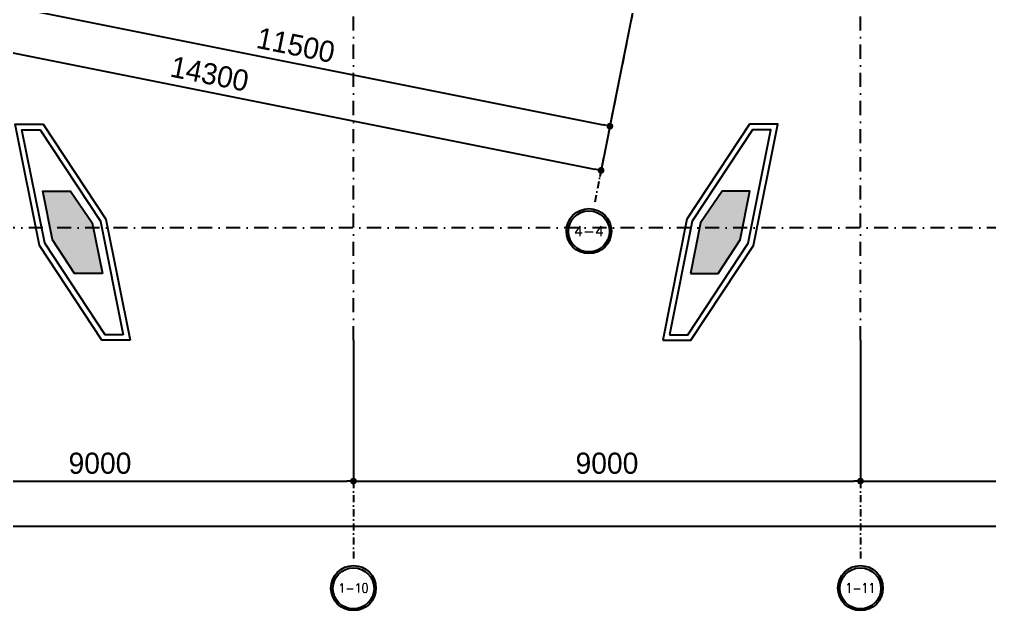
# Model space of a CAD drawing. Extents: x -354516 to 794396, y -401250 to -150594.
# Drawn here: x 7570 to 24793, y -401250 to -390751 of the extents above; entities that cross this region are included whole.
import ezdxf
from ezdxf.enums import TextEntityAlignment as Align

# ---------------------------------------------------------------- set-up
doc = ezdxf.new("R2010")
doc.units = 0
doc.header["$LTSCALE"] = 1000
doc.header["$MEASUREMENT"] = 0
doc.linetypes.add('DASHDOT2', pattern=[0.5, 0.25, -0.125, 0, -0.125])
doc.linetypes.add('DOTE', pattern=[2.4200000000000004, 2, -0.2, 0.02, -0.2])
for name, color, linetype in [('5', 5, 'Continuous'), ('A-轴线1', 1, 'DOTE'), ('AXIS', 35, 'Continuous'), ('AXIS_TEXT', 7, 'Continuous'), ('P-完成面', 4, 'Continuous'), ('WALL', 2, 'Continuous'), ('墙体', 7, 'Continuous')]:
    doc.layers.add(name, color=color, linetype=linetype)
doc.styles.add('_TCH_AXIS', font='COMPLEX', dxfattribs={"bigfont": 'GBCBIG'})
doc.styles.add('COMPLEX', font='COMPLEX')
doc.styles.add('Word-n', font='stylu.ttf')
doc.dimstyles.new('1-150', dxfattribs={"dimscale": 150, "dimtxt": 2.5, "dimasz": 0.8, "dimexe": 0.8, "dimexo": 0, "dimgap": 0.8, "dimtad": 1, "dimdec": 0, "dimzin": 0, "dimdsep": 46, "dimtxsty": 'Word-n', "dimblk": 'DOT', "dimcen": 0, "dimclrd": 137, "dimclre": 137, "dimclrt": 35, "dimadec": 4, "dimazin": 0, "dimtfac": 1, "dimtdec": 0, "dimtofl": 0, "dimtmove": 2, "dimatfit": 3, "dimldrblk": 'A', "dimfxl": 0, "dimtolj": 1, "dimtzin": 0, "dimarcsym": 0})

# ---------------------------------------------------------------- blocks, each defined once
blk = doc.blocks.new('_AXISO')
blk.add_circle((0, 0), 0.5)
at = {"layer": 'AXIS_TEXT', "style": 'COMPLEX', "width": 1.041666666666666}
blk.add_attdef('A', text='', height=0.56, dxfattribs=at).set_placement((-0.25, -0.28), (0.25, -0.28), align=Align.FIT)
blk = doc.blocks.new('_Dot')
at = {"color": 0, "linetype": 'ByBlock', "lineweight": -2}
blk.add_line((-0.5, 0), (-1, 0), dxfattribs=at)
at = {"color": 0, "linetype": 'ByBlock', "const_width": 0.5}
blk.add_lwpolyline([(-0.25, 0, 1), (0.25, 0, 1)], format="xyb", close=True, dxfattribs=at)
blk = doc.blocks.new('*D210')
at = {"layer": 'Defpoints', "color": 0}
for p in [(-4563.616493283392, -11413.45929482812), (97436.38350671656, -11413.45929482812), (97436.38350671656, -14713.45929482812)]:
    blk.add_point(p, dxfattribs=at)
at = {"layer": '墙体', "color": 137, "lineweight": -2}
for p, q in [((-4563.616493283392, -11413.45929482812), (-4563.616493283392, -14833.45929482812)), ((97436.38350671656, -11413.45929482812), (97436.38350671656, -14833.45929482812)), ((-4443.616493283392, -14713.45929482812), (97316.38350671656, -14713.45929482812))]:
    blk.add_line(p, q, dxfattribs=at)
at = {"layer": '墙体', "color": 137, "lineweight": -2, "xscale": 120, "yscale": 120, "zscale": 120, "rotation": 180}
blk.add_blockref('_Dot', (-4563.616493283392, -14713.45929482812), dxfattribs=at)
at = {"layer": '墙体', "color": 137, "lineweight": -2, "xscale": 120, "yscale": 120, "zscale": 120}
blk.add_blockref('_Dot', (97436.38350671656, -14713.45929482812), dxfattribs=at)
at = {"layer": '墙体', "color": 35, "insert": (46436.38350671659, -14399.23345295403), "char_height": 375, "attachment_point": 5, "style": 'Word-n'}
blk.add_mtext('\\A1;102000', dxfattribs=at)
blk = doc.blocks.new('A')
at = {"color": 134}
for p, q in [((-1.435067392276323, 1.147654099946521), (-1.089590771724032, 1.437450103912849)), ((-1.089590771724032, 1.437450103912849), (0, 0)), ((-0.3688396396728422, 3.638e-12), (-2.127066897330223, 0)), ((-1.435067392276323, 1.147654099946521), (-0.3688396396728422, 0)), ((-1.435067392276323, -1.147654099946521), (-0.3688396396728422, 0)), ((-1.089590771724032, -1.437450103912849), (0, 0)), ((-1.435067392276323, -1.147654099946521), (-1.089590771724032, -1.437450103912849))]:
    blk.add_line(p, q, dxfattribs=at)
for points in [[(-1.435067392276323, 1.147654099946521), (-1.089590771724032, 1.437450103912849), (-0.3688396396728422, 0), (0, 0)], [(-1.435067392276323, -1.147654099946521), (-1.089590771724032, -1.437450103912849), (-0.3688396396728422, 0), (0, 0)]]:
    blk.add_solid(points, dxfattribs=at)
blk = doc.blocks.new('*D217')
at = {"layer": 'Defpoints', "color": 0}
for p in [(46436.38350671661, -11413.45929482812), (55436.38350671661, -11413.45929482812), (55436.38350671661, -13913.45929482812)]:
    blk.add_point(p, dxfattribs=at)
at = {"layer": '墙体', "color": 137, "lineweight": -2}
for p, q in [((46436.38350671661, -11413.45929482812), (46436.38350671661, -14033.45929482812)), ((55436.38350671661, -11413.45929482812), (55436.38350671661, -14033.45929482812)), ((46556.38350671661, -13913.45929482812), (55316.38350671661, -13913.45929482812))]:
    blk.add_line(p, q, dxfattribs=at)
at = {"layer": '墙体', "color": 137, "lineweight": -2, "xscale": 120, "yscale": 120, "zscale": 120, "rotation": 180}
blk.add_blockref('_Dot', (46436.38350671661, -13913.45929482812), dxfattribs=at)
at = {"layer": '墙体', "color": 137, "lineweight": -2, "xscale": 120, "yscale": 120, "zscale": 120}
blk.add_blockref('_Dot', (55436.38350671661, -13913.45929482812), dxfattribs=at)
at = {"layer": '墙体', "color": 35, "insert": (50936.38350671661, -13598.40988047966), "char_height": 375, "attachment_point": 5, "style": 'Word-n'}
blk.add_mtext('\\A1;9000', dxfattribs=at)
blk = doc.blocks.new('*D218')
at = {"layer": 'Defpoints', "color": 0}
for p in [(55436.38350671661, -11413.45929482812), (64436.38350671661, -11413.45929482812), (64436.38350671661, -13913.45929482812)]:
    blk.add_point(p, dxfattribs=at)
at = {"layer": '墙体', "color": 137, "lineweight": -2}
for p, q in [((55436.38350671661, -11413.45929482812), (55436.38350671661, -14033.45929482812)), ((64436.38350671661, -11413.45929482812), (64436.38350671661, -14033.45929482812)), ((55556.38350671661, -13913.45929482812), (64316.38350671661, -13913.45929482812))]:
    blk.add_line(p, q, dxfattribs=at)
at = {"layer": '墙体', "color": 137, "lineweight": -2, "xscale": 120, "yscale": 120, "zscale": 120, "rotation": 180}
blk.add_blockref('_Dot', (55436.38350671661, -13913.45929482812), dxfattribs=at)
at = {"layer": '墙体', "color": 137, "lineweight": -2, "xscale": 120, "yscale": 120, "zscale": 120}
blk.add_blockref('_Dot', (64436.38350671661, -13913.45929482812), dxfattribs=at)
at = {"layer": '墙体', "color": 35, "insert": (59936.38350671661, -13598.40988047966), "char_height": 375, "attachment_point": 5, "style": 'Word-n'}
blk.add_mtext('\\A1;9000', dxfattribs=at)
blk = doc.blocks.new('*D219')
at = {"layer": 'Defpoints', "color": 0}
for p in [(64436.38350671661, -11413.45929482812), (73436.38350671661, -11413.45929482812), (73436.38350671661, -13913.45929482812)]:
    blk.add_point(p, dxfattribs=at)
at = {"layer": '墙体', "color": 137, "lineweight": -2}
for p, q in [((64436.38350671661, -11413.45929482812), (64436.38350671661, -14033.45929482812)), ((73436.38350671661, -11413.45929482812), (73436.38350671661, -14033.45929482812)), ((64556.38350671661, -13913.45929482812), (73316.38350671661, -13913.45929482812))]:
    blk.add_line(p, q, dxfattribs=at)
at = {"layer": '墙体', "color": 137, "lineweight": -2, "xscale": 120, "yscale": 120, "zscale": 120, "rotation": 180}
blk.add_blockref('_Dot', (64436.38350671661, -13913.45929482812), dxfattribs=at)
at = {"layer": '墙体', "color": 137, "lineweight": -2, "xscale": 120, "yscale": 120, "zscale": 120}
blk.add_blockref('_Dot', (73436.38350671661, -13913.45929482812), dxfattribs=at)
at = {"layer": '墙体', "color": 35, "insert": (68936.38350671661, -13598.40988047966), "char_height": 375, "attachment_point": 5, "style": 'Word-n'}
blk.add_mtext('\\A1;9000', dxfattribs=at)
blk = doc.blocks.new('*D180')
at = {"layer": 'Defpoints', "color": 0}
for p in [(46456.91773133926, -2355.201321900878), (60479.2168965198, -5159.661154936985), (59832.0336505638, -8395.577384717013)]:
    blk.add_point(p, dxfattribs=at)
at = {"layer": '墙体', "color": 137, "lineweight": -2}
for p, q in [((46456.91773133926, -2355.201321900878), (45786.20054916668, -5708.787232763822)), ((60479.2168965198, -5159.661154936985), (59808.49971434721, -8513.247065799924)), ((45927.40416646617, -5614.651487897492), (59714.36396948089, -8372.043448500432))]:
    blk.add_line(p, q, dxfattribs=at)
at = {"layer": '墙体', "color": 137, "lineweight": -2, "xscale": 120, "yscale": 120, "zscale": 120}
for p, rotation in [((45809.73448538326, -5591.117551680911), 168.6900675259798), ((59832.0336505638, -8395.577384717013), 348.6900675259798)]:
    blk.add_blockref('_Dot', p, dxfattribs=dict(at, rotation=rotation))
at = {"layer": '墙体', "color": 35, "insert": (52883.10105042825, -6682.262555925368), "char_height": 375, "attachment_point": 5, "rotation": 348.6900675259798, "style": 'Word-n'}
blk.add_mtext('\\A1;14300', dxfattribs=at)
blk = doc.blocks.new('*D182')
at = {"layer": 'Defpoints', "color": 0}
for p in [(49202.54362327384, -2904.326500287793), (60479.21689651982, -5159.661154936989), (59988.92655867436, -7611.112844164285)]:
    blk.add_point(p, dxfattribs=at)
at = {"layer": '墙体', "color": 137, "lineweight": -2}
for p, q in [((49202.54362327384, -2904.326500287793), (48688.71934921179, -5473.447870598002)), ((60479.21689651982, -5159.661154936989), (59965.39262245778, -7728.782525247196)), ((48829.92296651129, -5379.312125731674), (59871.25687759145, -7587.578907947702))]:
    blk.add_line(p, q, dxfattribs=at)
at = {"layer": '墙体', "color": 137, "lineweight": -2, "xscale": 120, "yscale": 120, "zscale": 120}
for p, rotation in [((48712.25328542838, -5355.778189515091), 168.6900675259798), ((59988.92655867436, -7611.112844164285), 348.6900675259798)]:
    blk.add_blockref('_Dot', p, dxfattribs=dict(at, rotation=rotation))
at = {"layer": '墙体', "color": 35, "insert": (54412.7530658892, -6172.629797650563), "char_height": 375, "attachment_point": 5, "rotation": 348.6900675259798, "style": 'Word-n'}
blk.add_mtext('\\A1;11500', dxfattribs=at)
blk = doc.blocks.new('GRID')
at = {"layer": '5', "color": 250, "ltscale": 2}
for centre in [(59616.31039911159, -9480.100499443084), (55436.38350671677, -15819.34276685426), (64436.38350671677, -15819.34276685426)]:
    blk.add_circle(centre, 364.5577883781389, dxfattribs=at)
at = {"layer": '墙体', "color": 250, "linetype": 'DASHDOT2', "lineweight": -3}
for p, q in [((55436.38350671661, -11413.45929482812), (55436.38350671661, 30586.54070517188)), ((64436.38350671661, -11413.45929482812), (64436.38350671661, 30586.54070517188)), ((107436.3835067166, -9413.45929482812), (-19063.61649328339, -9413.45929482812))]:
    blk.add_line(p, q, dxfattribs=at)
at = {"layer": '墙体', "color": 35, "linetype": 'DASHDOT2', "ltscale": 0.5}
for p, q in [((60479.22139371943, -5159.6620543769), (59694.7568531667, -9081.98475714058)), ((55436.38350671661, -11413.45929482812), (55436.38350671661, -15413.45929482812)), ((64436.38350671661, -11413.45929482812), (64436.38350671661, -15413.45929482812))]:
    blk.add_line(p, q, dxfattribs=at)
at = {"layer": 'AXIS'}
ref = blk.add_blockref('_AXISO', (59616.31039911143, -9474.21702741695), dxfattribs=dict(at, xscale=800, yscale=800, zscale=800))
ref.add_attrib('A', '4-4', dxfattribs={"layer": 'AXIS_TEXT', "height": 177.0875489694292, "style": '_TCH_AXIS'}).set_placement((59350.67907565728, -9562.760801901664), (59881.94172256557, -9562.760801901664), align=Align.FIT)
ref = blk.add_blockref('_AXISO', (55436.38350671661, -15813.45929482812), dxfattribs=dict(at, xscale=800, yscale=800, zscale=800))
ref.add_attrib('A', '1-10', dxfattribs={"layer": 'AXIS_TEXT', "height": 160.9148159171534, "style": '_TCH_AXIS'}).set_placement((55168.19214685469, -15893.9167027867), (55704.57486657853, -15893.9167027867), align=Align.FIT)
ref = blk.add_blockref('_AXISO', (64436.38350671661, -15813.45929482812), dxfattribs=dict(at, xscale=800, yscale=800, zscale=800))
ref.add_attrib('A', '1-11', dxfattribs={"layer": 'AXIS_TEXT', "height": 172.1610705266624, "style": '_TCH_AXIS'}).set_placement((64169.94375471106, -15899.53983009145), (64702.82325872216, -15899.53983009145), align=Align.FIT)
at = {"layer": '墙体', "color": 137}
for p1, p2, distance, picture, middle in [((46456.91773133926, -2355.20132190088), (60479.21689651979, -5159.661154936984), -3299.9999999999914, '*D180', (52883.10105042825, -6682.262555925368)), ((49202.54362327384, -2904.326500287793), (60479.21689651981, -5159.661154936988), -2499.999999999995, '*D182', (54412.7530658892, -6172.629797650563)), ((-4563.616493283392, -11413.45929482812), (97436.38350671656, -11413.45929482812), -3300.0000000000005, '*D210', (46436.38350671659, -14399.23345295403)), ((46436.38350671661, -11413.45929482812), (55436.38350671661, -11413.45929482812), -2500, '*D217', (50936.38350671661, -13598.40988047966)), ((55436.38350671661, -11413.45929482812), (64436.38350671661, -11413.45929482812), -2500, '*D218', (59936.38350671661, -13598.40988047966)), ((64436.38350671661, -11413.45929482812), (73436.38350671661, -11413.45929482812), -2500, '*D219', (68936.38350671661, -13598.40988047966))]:
    dim = blk.add_aligned_dim(p1=p1, p2=p2, distance=distance, dimstyle='1-150', dxfattribs=at)
    dim.commit()
    dim.dimension.update_dxf_attribs({"geometry": picture, "text_midpoint": middle})

msp = doc.modelspace()

# ---------------------------------------------------------------- hatches: boundary and pattern name
at = {"layer": 'WALL'}
h = msp.add_hatch(color=250, dxfattribs=at)
h.dxf.hatch_style = 1
h.paths.add_polyline_path([(-29950.66717451811, -393798.6084399223), (-30442.08965487613, -393798.6084399223), (-30827.9653611192, -394364.0463347293), (-31007.34261023056, -395261.1499238014), (-30513.43032012981, -395261.1499238014), (-30123.85102552176, -394664.3841423988)])
h.paths.add_polyline_path([(-19661.49704533727, -394364.0461168147), (-20047.37275158034, -393798.6082220078), (-20538.79523193836, -393798.6082220078), (-20365.61138093472, -394664.3839244843), (-19976.03208632665, -395261.1497058868), (-19482.11979622591, -395261.1497058868)])
h.paths.add_polyline_path([(-7986.249183952808, -393798.6083307266), (-8477.671664310834, -393798.6083307266), (-8863.5473705539, -394364.0462255336), (-9042.924619665268, -395261.1498146057), (-8549.012329564513, -395261.1498146057), (-8159.433034956452, -394664.3840332031)])
h.paths.add_polyline_path([(8863.538110912741, -394364.0461168147), (8477.662404669667, -393798.6082220078), (7986.239924311631, -393798.6082220078), (8159.423775315292, -394664.3839244843), (8549.00306992334, -395261.1497058868), (9042.915360024097, -395261.1497058868)])
h.paths.add_polyline_path([(20538.78597217798, -393798.6083316803), (20047.36349181995, -393798.6083316803), (19661.48778557689, -394364.0462264873), (19482.11053646552, -395261.1498155594), (19976.02282656627, -395261.1498155594), (20365.60212117433, -394664.3840341568)])
h.paths.add_polyline_path([(30827.95607972235, -394364.0461168147), (30442.08037347927, -393798.6082220078), (29950.65789312124, -393798.6082220078), (30123.84174412488, -394664.3839244843), (30513.42103873296, -395261.1497058868), (31007.3333288337, -395261.1497058868)])

# ---------------------------------------------------------------- linework, layer by layer
at = {"layer": 'P-完成面'}
for points in [[(9535.572749732528, -396449.9997771131), (9035.572749732528, -396449.9997771131), (7924.350435435656, -394763.7637524277), (7493.477839112165, -392609.757921186), (7993.477839290979, -392609.757921186), (9104.859638810041, -394295.8942403465), (9535.572749732528, -396449.9997771131)], [(18989.45314675686, -396449.9998867856), (19489.45314675686, -396449.9998867856), (20600.67546105373, -394763.7638621002), (21031.54805737722, -392609.7580308586), (20531.54805719841, -392609.7580308586), (19420.16625767935, -394295.8943500191), (18989.45314675686, -396449.9998867856)], [(9413.598356089788, -396349.9997771131), (9089.434413725277, -396349.9997771131), (8018.582197761745, -394725.0237840648), (7615.46219593694, -392709.757921186), (7939.622181277024, -392709.757921186), (9010.626536593656, -394334.6354765499)], [(19111.4275403996, -396349.9998867856), (19435.59148276411, -396349.9998867856), (20506.44369872764, -394725.0238937374), (20909.56370055245, -392709.7580308586), (20585.40371521236, -392709.7580308586), (19514.39935989573, -394334.6355862224)]]:
    msp.add_lwpolyline(points, close=True, dxfattribs=at)
at = {"layer": 'WALL', "color": 0}
for points in [[(9042.915360024097, -395261.1497058868), (8549.003069923347, -395261.1497058868), (8159.423775315285, -394664.3839244843), (7986.239924311638, -393798.6082220078), (8477.662404669667, -393798.6082220078), (8863.538110912734, -394364.0461168147)], [(19482.11053646552, -395261.1498155594), (19976.02282656627, -395261.1498155594), (20365.60212117434, -394664.3840341568), (20538.78597217798, -393798.6083316803), (20047.36349181995, -393798.6083316803), (19661.48778557689, -394364.0462264873)]]:
    msp.add_lwpolyline(points, close=True, dxfattribs=at)

# ---------------------------------------------------------------- block references
at = {"layer": 'A-轴线1'}
msp.add_blockref('GRID', (-41936.38350665566, -385036.5407097827), dxfattribs=at)

doc.saveas('drawing.dxf')
